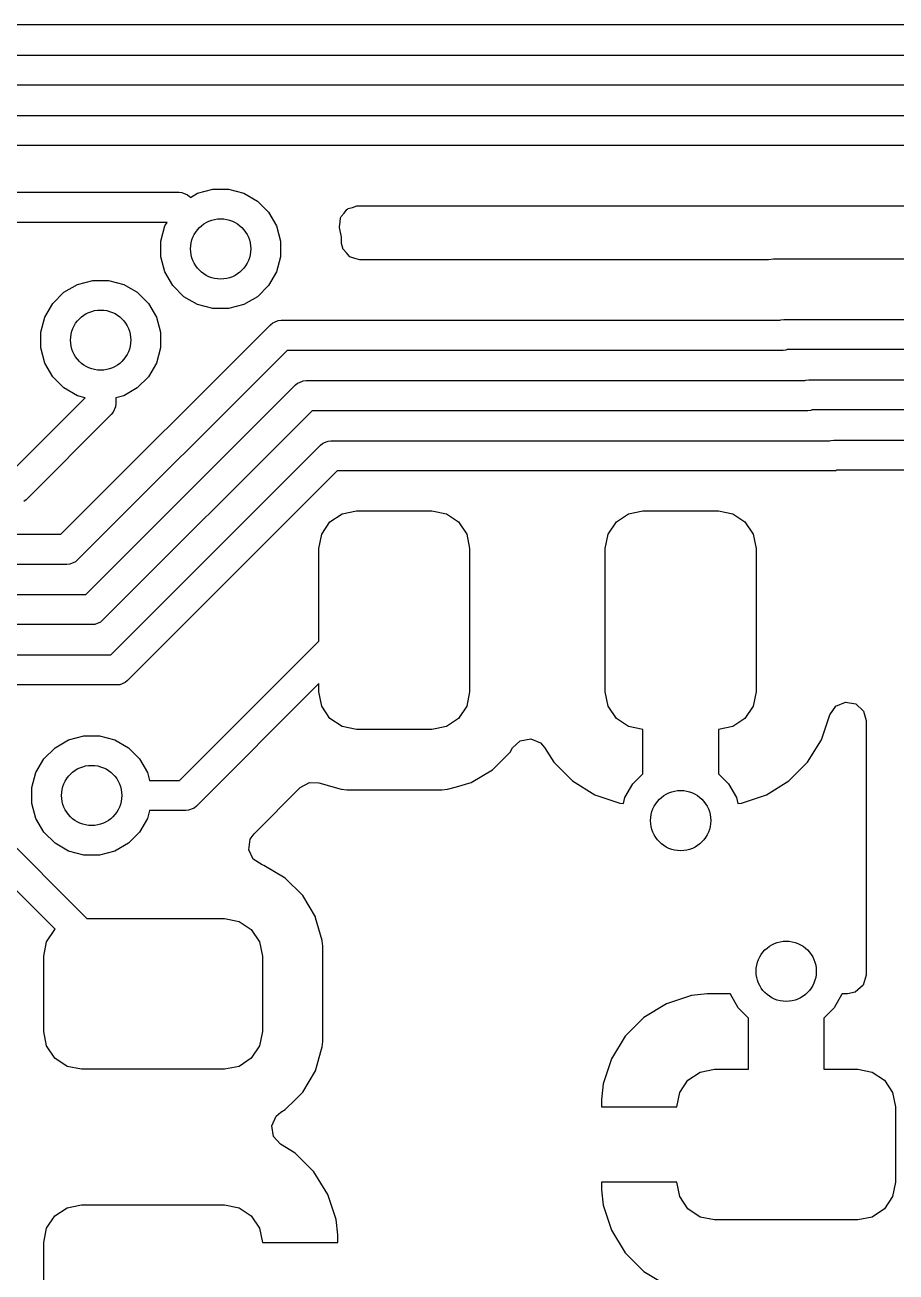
# Model space of a CAD drawing. Extents: x 0.71 to 7.56, y -5.16 to -0.79.
# Drawn here: x 4.4232 to 4.6507, y -1.9132 to -1.5874 of the extents above; entities that cross this region are included whole.
import ezdxf

# ---------------------------------------------------------------- set-up
doc = ezdxf.new("R2010")
doc.units = 0
doc.header["$MEASUREMENT"] = 0
doc.layers.add('BLACK', color=7, linetype='CONTINUOUS')

msp = doc.modelspace()

# ---------------------------------------------------------------- linework, layer by layer
at = {"layer": 'BLACK', "linetype": 'CONTINUOUS'}
for p, q in [((5.20758, -1.5874), (4.37441, -1.5874)), ((4.3793, -1.59528), (5.21247, -1.59528)), ((5.2141, -1.60315), (4.38093, -1.60315)), ((4.38583, -1.61102), (5.21899, -1.61102)), ((5.22062, -1.6189), (4.38746, -1.6189)), ((4.38802, -1.6311), (4.46347, -1.6311)), ((4.46347, -1.6311), (4.46424, -1.63118)), ((4.46424, -1.63118), (4.46566, -1.63177)), ((4.46566, -1.63177), (4.46625, -1.63226)), ((4.46625, -1.63226), (4.46645, -1.63245)), ((4.46645, -1.63245), (4.46833, -1.63137)), ((4.46833, -1.63137), (4.4723, -1.63031)), ((4.4723, -1.63031), (4.47641, -1.63031)), ((4.47641, -1.63031), (4.48038, -1.63137)), ((4.48038, -1.63137), (4.48394, -1.63343)), ((4.48394, -1.63343), (4.48685, -1.63633)), ((4.5066, -1.63654), (4.50734, -1.63559)), ((4.50734, -1.63559), (4.50751, -1.63553)), ((4.50751, -1.63553), (4.50762, -1.6354)), ((4.50762, -1.6354), (4.50879, -1.63508)), ((4.50879, -1.63508), (4.50993, -1.63467)), ((4.50993, -1.63467), (4.51019, -1.63467)), ((4.51019, -1.63467), (5.22322, -1.63467)), ((4.48685, -1.63633), (4.4889, -1.63989)), ((4.50554, -1.63897), (4.50565, -1.63776)), ((4.50565, -1.63776), (4.50576, -1.63762)), ((4.50576, -1.63762), (4.50579, -1.63745)), ((4.50579, -1.63745), (4.5066, -1.63654)), ((4.46033, -1.63898), (4.38965, -1.63898)), ((4.45874, -1.64387), (4.4598, -1.63989)), ((4.4598, -1.63989), (4.46033, -1.63898)), ((4.4889, -1.63989), (4.48997, -1.64387)), ((4.50535, -1.64016), (4.50554, -1.63897)), ((4.50537, -1.64033), (4.50535, -1.64016)), ((4.50587, -1.64282), (4.50537, -1.64033)), ((4.45874, -1.64798), (4.45874, -1.64387)), ((4.48997, -1.64387), (4.48997, -1.64798)), ((4.50587, -1.64423), (4.50587, -1.64282)), ((4.50591, -1.64453), (4.50587, -1.64423)), ((4.50624, -1.64571), (4.50591, -1.64453)), ((4.4598, -1.65195), (4.45874, -1.64798)), ((4.48997, -1.64798), (4.4889, -1.65195)), ((4.50628, -1.64587), (4.50624, -1.64571)), ((4.50629, -1.64589), (4.50628, -1.64587)), ((4.50631, -1.64595), (4.50629, -1.64589)), ((4.50718, -1.64695), (4.50631, -1.64595)), ((4.50804, -1.64798), (4.50718, -1.64695)), ((4.50808, -1.64799), (4.50804, -1.64798)), ((4.50811, -1.64802), (4.50808, -1.64799)), ((4.50939, -1.6484), (4.50811, -1.64802)), ((4.51067, -1.6488), (4.50939, -1.6484)), ((4.6187, -1.64863), (4.61744, -1.6488)), ((4.61882, -1.6486), (4.6187, -1.64863)), ((4.62401, -1.6486), (4.61882, -1.6486)), ((4.80144, -1.6486), (4.62401, -1.6486)), ((4.46186, -1.65551), (4.4598, -1.65195)), ((4.4889, -1.65195), (4.48685, -1.65551)), ((4.51071, -1.64879), (4.51067, -1.6488)), ((4.51075, -1.6488), (4.51071, -1.64879)), ((4.61744, -1.6488), (4.51075, -1.6488)), ((4.43341, -1.65725), (4.43697, -1.6552)), ((4.43697, -1.6552), (4.44094, -1.65414)), ((4.44094, -1.65414), (4.44505, -1.65414)), ((4.44505, -1.65414), (4.44902, -1.6552)), ((4.44902, -1.6552), (4.45258, -1.65725)), ((4.4305, -1.66016), (4.43341, -1.65725)), ((4.45258, -1.65725), (4.45549, -1.66016)), ((4.46477, -1.65841), (4.46186, -1.65551)), ((4.46833, -1.66047), (4.46477, -1.65841)), ((4.48394, -1.65841), (4.48038, -1.66047)), ((4.48685, -1.65551), (4.48394, -1.65841)), ((4.42845, -1.66372), (4.4305, -1.66016)), ((4.45549, -1.66016), (4.45755, -1.66372)), ((4.4723, -1.66153), (4.46833, -1.66047)), ((4.47641, -1.66153), (4.4723, -1.66153)), ((4.48038, -1.66047), (4.47641, -1.66153)), ((4.42738, -1.66769), (4.42845, -1.66372)), ((4.45755, -1.66372), (4.45861, -1.66769)), ((4.4884, -1.66503), (4.48935, -1.66464)), ((4.48935, -1.66464), (4.49011, -1.66457)), ((4.49011, -1.66457), (4.62035, -1.66457)), ((4.62035, -1.66457), (4.62064, -1.66445)), ((4.62064, -1.66445), (4.62141, -1.66437)), ((4.62141, -1.66437), (4.79885, -1.66437)), ((4.42738, -1.6718), (4.42738, -1.66769)), ((4.43258, -1.72047), (4.48733, -1.66572)), ((4.45861, -1.66769), (4.45861, -1.6718)), ((4.48733, -1.66572), (4.48793, -1.66523)), ((4.48793, -1.66523), (4.4884, -1.66503)), ((4.42845, -1.67578), (4.42738, -1.6718)), ((4.49174, -1.67244), (4.43699, -1.72719)), ((4.45861, -1.6718), (4.45755, -1.67578)), ((4.62122, -1.67244), (4.49174, -1.67244)), ((4.62198, -1.67237), (4.62122, -1.67244)), ((4.62228, -1.67224), (4.62198, -1.67237)), ((4.79722, -1.67224), (4.62228, -1.67224)), ((4.4305, -1.67934), (4.42845, -1.67578)), ((4.45755, -1.67578), (4.45549, -1.67934)), ((4.43341, -1.68224), (4.4305, -1.67934)), ((4.45549, -1.67934), (4.45258, -1.68224)), ((4.49385, -1.68147), (4.49445, -1.68098)), ((4.49445, -1.68098), (4.49493, -1.68078)), ((4.49493, -1.68078), (4.49587, -1.68039)), ((4.49587, -1.68039), (4.49664, -1.68031)), ((4.49664, -1.68031), (4.62688, -1.68031)), ((4.62688, -1.68031), (4.62717, -1.68019)), ((4.62717, -1.68019), (4.62794, -1.68012)), ((4.62717, -1.68019), (4.62717, -1.68019)), ((4.62717, -1.68019), (4.62717, -1.68019)), ((4.62717, -1.68019), (4.62717, -1.68019)), ((4.62794, -1.68012), (4.79232, -1.68012)), ((4.43697, -1.6843), (4.43341, -1.68224)), ((4.439, -1.68484), (4.43697, -1.6843)), ((4.4391, -1.73622), (4.49385, -1.68147)), ((4.44902, -1.6843), (4.44693, -1.68486)), ((4.45258, -1.68224), (4.44902, -1.6843)), ((4.41911, -1.70472), (4.439, -1.68484)), ((4.44686, -1.68718), (4.44627, -1.6886)), ((4.44693, -1.68641), (4.44686, -1.68718)), ((4.44693, -1.68486), (4.44693, -1.68641)), ((4.44578, -1.68919), (4.42353, -1.71145)), ((4.49827, -1.68819), (4.44351, -1.74294)), ((4.44627, -1.6886), (4.44578, -1.68919)), ((4.62774, -1.68819), (4.49827, -1.68819)), ((4.62851, -1.68811), (4.62774, -1.68819)), ((4.6288, -1.68799), (4.62851, -1.68811)), ((4.79069, -1.68799), (4.6288, -1.68799)), ((4.44562, -1.75197), (4.50038, -1.69722)), ((4.50038, -1.69722), (4.50097, -1.69673)), ((4.50097, -1.69673), (4.50145, -1.69653)), ((4.50145, -1.69653), (4.50239, -1.69614)), ((4.50239, -1.69614), (4.50316, -1.69606)), ((4.50316, -1.69606), (4.6334, -1.69606)), ((4.6334, -1.69606), (4.63369, -1.69594)), ((4.63369, -1.69594), (4.63446, -1.69587)), ((4.63446, -1.69587), (4.7858, -1.69587)), ((4.50479, -1.70394), (4.45004, -1.75869)), ((4.63426, -1.70394), (4.50479, -1.70394)), ((4.63503, -1.70386), (4.63426, -1.70394)), ((4.63532, -1.70374), (4.63503, -1.70386)), ((4.78417, -1.70374), (4.63532, -1.70374)), ((4.42353, -1.71145), (4.42293, -1.71193)), ((4.50288, -1.71725), (4.50608, -1.71512)), ((4.50608, -1.71512), (4.50984, -1.71437)), ((4.50984, -1.71437), (4.52953, -1.71437)), ((4.52953, -1.71437), (4.53329, -1.71512)), ((4.53329, -1.71512), (4.53649, -1.71725)), ((4.57769, -1.71725), (4.58088, -1.71512)), ((4.58088, -1.71512), (4.58465, -1.71437)), ((4.58465, -1.71437), (4.60433, -1.71437)), ((4.60433, -1.71437), (4.6081, -1.71512)), ((4.6081, -1.71512), (4.61129, -1.71725)), ((4.50075, -1.72045), (4.50288, -1.71725)), ((4.53649, -1.71725), (4.53862, -1.72045)), ((4.57555, -1.72045), (4.57769, -1.71725)), ((4.61129, -1.71725), (4.61342, -1.72045)), ((4.37894, -1.72047), (4.43258, -1.72047)), ((4.5, -1.72421), (4.50075, -1.72045)), ((4.53862, -1.72045), (4.53937, -1.72421)), ((4.5748, -1.72421), (4.57555, -1.72045)), ((4.61342, -1.72045), (4.61417, -1.72421)), ((4.5, -1.74837), (4.5, -1.72421)), ((4.53937, -1.72421), (4.53937, -1.76161)), ((4.5748, -1.76161), (4.5748, -1.72421)), ((4.61417, -1.72421), (4.61417, -1.76161)), ((4.43421, -1.72835), (4.36368, -1.72835)), ((4.43498, -1.72827), (4.43421, -1.72835)), ((4.4364, -1.72768), (4.43498, -1.72827)), ((4.43699, -1.72719), (4.4364, -1.72768)), ((4.37894, -1.73622), (4.4391, -1.73622)), ((4.44351, -1.74294), (4.44292, -1.74343)), ((4.44073, -1.74409), (4.36368, -1.74409)), ((4.4415, -1.74402), (4.44073, -1.74409)), ((4.44292, -1.74343), (4.4415, -1.74402)), ((4.46358, -1.78479), (4.5, -1.74837)), ((4.37894, -1.75197), (4.44562, -1.75197)), ((4.44944, -1.75918), (4.44802, -1.75977)), ((4.45004, -1.75869), (4.44944, -1.75918)), ((4.44725, -1.75984), (4.36368, -1.75984)), ((4.44802, -1.75977), (4.44725, -1.75984)), ((4.5, -1.7595), (4.468, -1.79151)), ((4.5, -1.76161), (4.5, -1.7595)), ((4.50075, -1.76538), (4.5, -1.76161)), ((4.53937, -1.76161), (4.53862, -1.76538)), ((4.57555, -1.76538), (4.5748, -1.76161)), ((4.61417, -1.76161), (4.61342, -1.76538)), ((4.50288, -1.76857), (4.50075, -1.76538)), ((4.53862, -1.76538), (4.53649, -1.76857)), ((4.57769, -1.76857), (4.57555, -1.76538)), ((4.61342, -1.76538), (4.61129, -1.76857)), ((4.63344, -1.76764), (4.63501, -1.76538)), ((4.63501, -1.76538), (4.63755, -1.76432)), ((4.63755, -1.76432), (4.64025, -1.76481)), ((4.64025, -1.76481), (4.64227, -1.76668)), ((4.38743, -1.76887), (4.43943, -1.82087)), ((4.50608, -1.77071), (4.50288, -1.76857)), ((4.53649, -1.76857), (4.53329, -1.77071)), ((4.58088, -1.77071), (4.57769, -1.76857)), ((4.61129, -1.76857), (4.6081, -1.77071)), ((4.63127, -1.77418), (4.63344, -1.76764)), ((4.64227, -1.76668), (4.64296, -1.76917)), ((4.64296, -1.76917), (4.64296, -1.83567)), ((4.50984, -1.77146), (4.50608, -1.77071)), ((4.52953, -1.77146), (4.50984, -1.77146)), ((4.53329, -1.77071), (4.52953, -1.77146)), ((4.58465, -1.77146), (4.58088, -1.77071)), ((4.58465, -1.78304), (4.58465, -1.77146)), ((4.6081, -1.77071), (4.60433, -1.77146)), ((4.60433, -1.77146), (4.60433, -1.78304)), ((4.43112, -1.82369), (4.38301, -1.77559)), ((4.43108, -1.77623), (4.43464, -1.77418)), ((4.43464, -1.77418), (4.43861, -1.77311)), ((4.43861, -1.77311), (4.44272, -1.77311)), ((4.44272, -1.77311), (4.44669, -1.77418)), ((4.44669, -1.77418), (4.45025, -1.77623)), ((4.5506, -1.77629), (4.55261, -1.77441)), ((4.55261, -1.77441), (4.55532, -1.77392)), ((4.55532, -1.77392), (4.55786, -1.77497)), ((4.55786, -1.77497), (4.55896, -1.77621)), ((4.62765, -1.78005), (4.63127, -1.77418)), ((4.63127, -1.77418), (4.63127, -1.77418)), ((4.42817, -1.77914), (4.43108, -1.77623)), ((4.45025, -1.77623), (4.45316, -1.77914)), ((4.54535, -1.78201), (4.54992, -1.77744)), ((4.54992, -1.77744), (4.5506, -1.77629)), ((4.55896, -1.77621), (4.56133, -1.78005)), ((4.42611, -1.7827), (4.42817, -1.77914)), ((4.45316, -1.77914), (4.45521, -1.7827)), ((4.53978, -1.7853), (4.54535, -1.78201)), ((4.56133, -1.78005), (4.56133, -1.78005)), ((4.56133, -1.78005), (4.56621, -1.78493)), ((4.62277, -1.78493), (4.62765, -1.78005)), ((4.42505, -1.78667), (4.42611, -1.7827)), ((4.45521, -1.7827), (4.45577, -1.78479)), ((4.45577, -1.78479), (4.46358, -1.78479)), ((4.49515, -1.78665), (4.49757, -1.78533)), ((4.49757, -1.78533), (4.49997, -1.78541)), ((4.49997, -1.78541), (4.5058, -1.78711)), ((4.53595, -1.78642), (4.53978, -1.7853)), ((4.56621, -1.78493), (4.57208, -1.78856)), ((4.58199, -1.78569), (4.58465, -1.78304)), ((4.60433, -1.78304), (4.60698, -1.78569)), ((4.61689, -1.78856), (4.62277, -1.78493)), ((4.42505, -1.79078), (4.42505, -1.78667)), ((4.48307, -1.79874), (4.49515, -1.78665)), ((4.5058, -1.78711), (4.5058, -1.78711)), ((4.5058, -1.78711), (4.5058, -1.78711)), ((4.5058, -1.78711), (4.50726, -1.78722)), ((4.50726, -1.78722), (4.50726, -1.78722)), ((4.50726, -1.78722), (4.53211, -1.78722)), ((4.53211, -1.78722), (4.53357, -1.78711)), ((4.53211, -1.78722), (4.53211, -1.78722)), ((4.53357, -1.78711), (4.53595, -1.78642)), ((4.53357, -1.78711), (4.53357, -1.78711)), ((4.53357, -1.78711), (4.53357, -1.78711)), ((4.57208, -1.78856), (4.57208, -1.78856)), ((4.57208, -1.78856), (4.57863, -1.79073)), ((4.57994, -1.78925), (4.58199, -1.78569)), ((4.60698, -1.78569), (4.60904, -1.78925)), ((4.61034, -1.79073), (4.61689, -1.78856)), ((4.61689, -1.78856), (4.61689, -1.78856)), ((4.42611, -1.79475), (4.42505, -1.79078)), ((4.4674, -1.792), (4.46598, -1.79259)), ((4.468, -1.79151), (4.4674, -1.792)), ((4.57863, -1.79073), (4.57863, -1.79073)), ((4.57863, -1.79073), (4.57952, -1.79082)), ((4.57952, -1.79082), (4.57994, -1.78925)), ((4.60904, -1.78925), (4.60946, -1.79082)), ((4.60946, -1.79082), (4.61034, -1.79073)), ((4.42817, -1.79831), (4.42611, -1.79475)), ((4.45521, -1.79475), (4.45316, -1.79831)), ((4.45577, -1.79266), (4.45521, -1.79475)), ((4.46521, -1.79266), (4.45577, -1.79266)), ((4.46598, -1.79259), (4.46521, -1.79266)), ((4.43108, -1.80122), (4.42817, -1.79831)), ((4.45316, -1.79831), (4.45025, -1.80122)), ((4.43464, -1.80327), (4.43108, -1.80122)), ((4.45025, -1.80122), (4.44669, -1.80327)), ((4.48169, -1.8029), (4.48207, -1.80017)), ((4.48207, -1.80017), (4.48307, -1.79874)), ((4.43861, -1.80434), (4.43464, -1.80327)), ((4.44272, -1.80434), (4.43861, -1.80434)), ((4.44669, -1.80327), (4.44272, -1.80434)), ((4.48284, -1.8054), (4.48169, -1.8029)), ((4.48516, -1.80688), (4.48284, -1.8054)), ((4.48565, -1.80702), (4.48516, -1.80688)), ((4.49122, -1.81031), (4.48565, -1.80702)), ((4.49579, -1.81489), (4.49122, -1.81031)), ((4.49122, -1.81031), (4.49122, -1.81031)), ((4.49908, -1.82046), (4.49579, -1.81489)), ((4.49579, -1.81489), (4.49579, -1.81489)), ((4.49579, -1.81489), (4.49579, -1.81489)), ((4.43943, -1.82087), (4.47539, -1.82087)), ((4.47539, -1.82087), (4.47916, -1.82162)), ((4.49915, -1.8207), (4.49908, -1.82046)), ((4.50087, -1.8266), (4.49915, -1.8207)), ((4.4289, -1.82694), (4.43103, -1.82375)), ((4.43103, -1.82375), (4.43112, -1.82369)), ((4.47916, -1.82162), (4.48235, -1.82375)), ((4.48235, -1.82375), (4.48449, -1.82694)), ((4.42815, -1.83071), (4.4289, -1.82694)), ((4.48449, -1.82694), (4.48524, -1.83071)), ((4.50089, -1.82667), (4.50087, -1.8266)), ((4.501, -1.82812), (4.50089, -1.82667)), ((4.42815, -1.85039), (4.42815, -1.83071)), ((4.48524, -1.83071), (4.48524, -1.85039)), ((4.501, -1.85298), (4.501, -1.82812)), ((4.64296, -1.83567), (4.64218, -1.83831)), ((4.60138, -1.84055), (4.59733, -1.84096)), ((4.60747, -1.84055), (4.60138, -1.84055)), ((4.60138, -1.84055), (4.60138, -1.84055)), ((4.6075, -1.84067), (4.60747, -1.84055)), ((4.60955, -1.84423), (4.6075, -1.84067)), ((4.6366, -1.84067), (4.63454, -1.84423)), ((4.63663, -1.84055), (4.6366, -1.84067)), ((4.63807, -1.84055), (4.63663, -1.84055)), ((4.6401, -1.84011), (4.63807, -1.84055)), ((4.64218, -1.83831), (4.6401, -1.84011)), ((4.59078, -1.84314), (4.58491, -1.84676)), ((4.59733, -1.84096), (4.59078, -1.84314)), ((4.59078, -1.84314), (4.59078, -1.84314)), ((4.58491, -1.84676), (4.58003, -1.85164)), ((4.6122, -1.84688), (4.60955, -1.84423)), ((4.6122, -1.86024), (4.6122, -1.84688)), ((4.63454, -1.84423), (4.63189, -1.84688)), ((4.63189, -1.84688), (4.63189, -1.86024)), ((4.4289, -1.85416), (4.42815, -1.85039)), ((4.48524, -1.85039), (4.48449, -1.85416)), ((4.50089, -1.85443), (4.501, -1.85298)), ((4.58003, -1.85164), (4.5764, -1.85751)), ((4.43103, -1.85735), (4.4289, -1.85416)), ((4.48449, -1.85416), (4.48235, -1.85735)), ((4.49908, -1.86065), (4.50055, -1.85561)), ((4.50055, -1.85561), (4.50089, -1.85443)), ((4.50089, -1.85443), (4.50089, -1.85443)), ((4.43423, -1.85949), (4.43103, -1.85735)), ((4.43799, -1.86024), (4.43423, -1.85949)), ((4.47539, -1.86024), (4.43799, -1.86024)), ((4.47916, -1.85949), (4.47539, -1.86024)), ((4.48235, -1.85735), (4.47916, -1.85949)), ((4.5764, -1.85751), (4.57423, -1.86407)), ((4.5764, -1.85751), (4.5764, -1.85751)), ((4.59958, -1.86099), (4.60335, -1.86024)), ((4.60335, -1.86024), (4.6122, -1.86024)), ((4.63189, -1.86024), (4.64075, -1.86024)), ((4.64075, -1.86024), (4.64451, -1.86099)), ((4.49579, -1.86622), (4.49908, -1.86065)), ((4.59425, -1.86631), (4.59639, -1.86312)), ((4.59639, -1.86312), (4.59958, -1.86099)), ((4.64451, -1.86099), (4.64771, -1.86312)), ((4.64771, -1.86312), (4.64984, -1.86631)), ((4.4939, -1.86811), (4.49579, -1.86622)), ((4.57423, -1.86407), (4.57382, -1.86811)), ((4.57423, -1.86407), (4.57423, -1.86407)), ((4.5935, -1.87008), (4.59425, -1.86631)), ((4.64984, -1.86631), (4.65059, -1.87008)), ((4.49122, -1.87079), (4.4939, -1.86811)), ((4.57382, -1.86811), (4.57382, -1.87008)), ((4.57382, -1.87008), (4.5935, -1.87008)), ((4.65059, -1.87008), (4.65059, -1.88976)), ((4.48771, -1.87506), (4.48881, -1.87254)), ((4.48881, -1.87254), (4.49007, -1.87147)), ((4.49007, -1.87147), (4.49122, -1.87079)), ((4.48815, -1.87778), (4.48771, -1.87506)), ((4.48999, -1.87982), (4.48815, -1.87778)), ((4.49383, -1.88219), (4.48999, -1.87982)), ((4.49871, -1.88707), (4.49383, -1.88219)), ((4.49383, -1.88219), (4.49383, -1.88219)), ((4.50234, -1.89295), (4.49871, -1.88707)), ((4.5935, -1.88976), (4.57382, -1.88976)), ((4.57382, -1.88976), (4.57382, -1.89173)), ((4.59425, -1.89353), (4.5935, -1.88976)), ((4.65059, -1.88976), (4.64984, -1.89353)), ((4.50451, -1.8995), (4.50234, -1.89295)), ((4.50234, -1.89295), (4.50234, -1.89295)), ((4.57382, -1.89173), (4.57423, -1.89578)), ((4.43423, -1.89642), (4.43799, -1.89567)), ((4.43799, -1.89567), (4.47539, -1.89567)), ((4.47539, -1.89567), (4.47916, -1.89642)), ((4.57423, -1.89578), (4.5764, -1.90233)), ((4.59639, -1.89672), (4.59425, -1.89353)), ((4.64984, -1.89353), (4.64771, -1.89672)), ((4.4289, -1.90175), (4.43103, -1.89855)), ((4.43103, -1.89855), (4.43423, -1.89642)), ((4.47916, -1.89642), (4.48235, -1.89855)), ((4.48235, -1.89855), (4.48449, -1.90175)), ((4.50492, -1.90354), (4.50451, -1.8995)), ((4.59958, -1.89886), (4.59639, -1.89672)), ((4.60335, -1.89961), (4.59958, -1.89886)), ((4.64451, -1.89886), (4.64075, -1.89961)), ((4.64771, -1.89672), (4.64451, -1.89886)), ((4.42815, -1.90551), (4.4289, -1.90175)), ((4.48449, -1.90175), (4.48524, -1.90551)), ((4.5764, -1.90233), (4.5764, -1.90233)), ((4.5764, -1.90233), (4.58003, -1.9082)), ((4.64075, -1.89961), (4.60335, -1.89961)), ((4.42815, -1.9252), (4.42815, -1.90551)), ((4.48524, -1.90551), (4.50492, -1.90551)), ((4.50492, -1.90551), (4.50492, -1.90354)), ((4.50492, -1.90354), (4.50492, -1.90354)), ((4.58003, -1.9082), (4.58491, -1.91308)), ((4.58491, -1.91308), (4.58875, -1.91545))]:
    msp.add_line(p, q, dxfattribs=at)
at = {"layer": 'BLACK'}
for centre in [(4.47435, -1.64592), (4.443, -1.66975), (4.44066, -1.78872), (4.59449, -1.79528), (4.62205, -1.83465)]:
    msp.add_circle(centre, 0.00787, dxfattribs=at)

doc.saveas('drawing.dxf')
